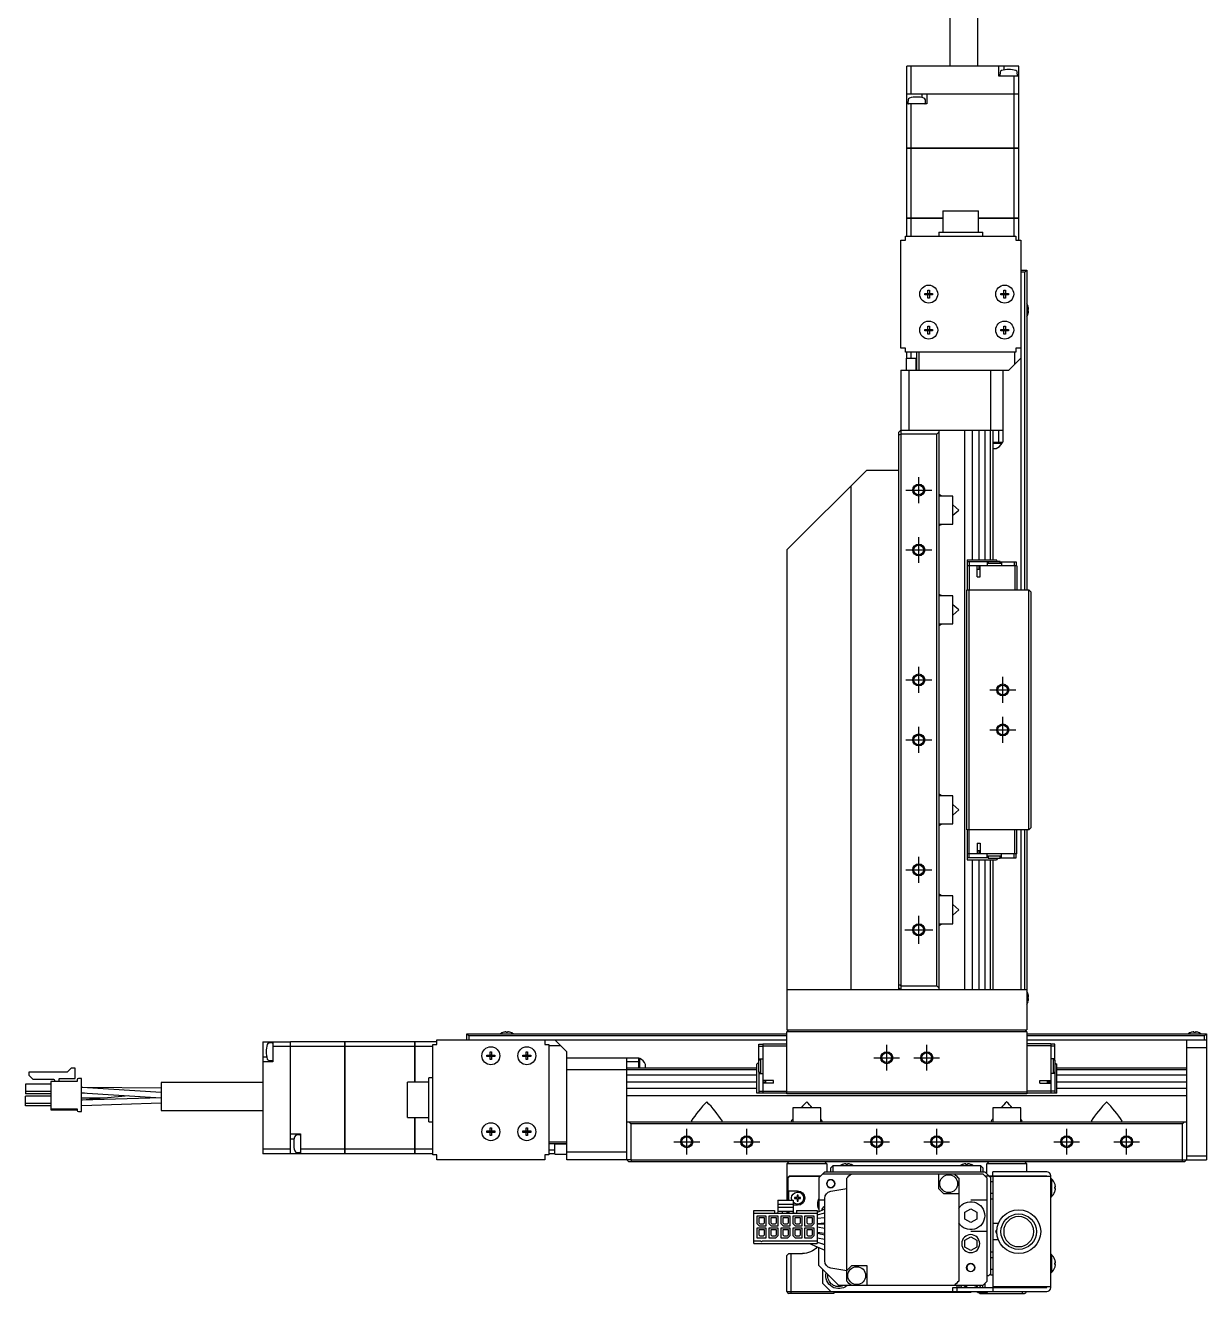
# Model space of a CAD drawing. Extents: x 0 to 1275, y -8 to 1015.
# Drawn here: x 0 to 295.4, y 324.2 to 641.4 of the extents above; entities that cross this region are included whole.
import ezdxf

# ---------------------------------------------------------------- set-up
doc = ezdxf.new("R2010")
doc.units = 0
doc.header["$LTSCALE"] = 0.5
doc.linetypes.add('CENTER', pattern=[50.8, 31.75, -6.35, 6.35, -6.35])
for name, color, linetype in [('MSM_CENTER', 1, 'CENTER'), ('MSM_CONTINUOUS', 7, 'CONTINUOUS'), ('MSM_NARROW', 5, 'CONTINUOUS')]:
    doc.layers.add(name, color=color, linetype=linetype)

msp = doc.modelspace()

# ---------------------------------------------------------------- linework, layer by layer
at = {"layer": 'MSM_CENTER'}
for p, q in [((223.4, 521.96), (223.4, 528.46)), ((220.15, 525.21), (226.65, 525.21)), ((223.4, 506.96), (223.4, 513.46)), ((220.15, 510.21), (226.65, 510.21)), ((223.4, 474.46), (223.4, 480.96)), ((220.15, 477.71), (226.65, 477.71)), ((244.4, 471.96), (244.4, 478.46)), ((241.15, 475.21), (247.65, 475.21)), ((244.4, 461.96), (244.4, 468.46)), ((223.4, 459.46), (223.4, 465.96)), ((241.15, 465.21), (247.65, 465.21)), ((220.15, 462.71), (226.65, 462.71)), ((223.4, 426.96), (223.4, 433.46)), ((220.15, 430.21), (226.65, 430.21)), ((223.4, 411.71), (223.4, 418.71)), ((219.9, 415.21), (226.9, 415.21)), ((215.4, 379.98), (215.4, 386.44)), ((225.4, 379.98), (225.4, 386.44)), ((212.17, 383.21), (218.63, 383.21)), ((222.17, 383.21), (228.63, 383.21)), ((165.4, 358.98), (165.4, 365.44)), ((180.4, 358.98), (180.4, 365.44)), ((212.9, 358.98), (212.9, 365.44)), ((227.9, 358.98), (227.9, 365.44)), ((260.4, 358.98), (260.4, 365.44)), ((275.4, 358.98), (275.4, 365.44)), ((162.17, 362.21), (168.63, 362.21)), ((177.17, 362.21), (183.63, 362.21)), ((209.67, 362.21), (216.13, 362.21)), ((224.67, 362.21), (231.13, 362.21)), ((257.17, 362.21), (263.63, 362.21)), ((272.17, 362.21), (278.63, 362.21))]:
    msp.add_line(p, q, dxfattribs=at)
at = {"layer": 'MSM_CONTINUOUS'}
for p, q in [((231.17, 656.61), (231.17, 631.21)), ((238.17, 631.21), (238.17, 656.61)), ((220.4, 624.32), (220.4, 631.21)), ((248.4, 631.21), (220.4, 631.21)), ((221.55, 624.32), (221.55, 631.21)), ((243.4, 628.71), (243.4, 631.21)), ((248.4, 628.71), (243.4, 628.71)), ((243.74, 629.68), (243.67, 628.92)), ((244.65, 631.21), (244.65, 630.27)), ((247.25, 624.32), (247.25, 628.71)), ((248.13, 628.92), (248.06, 629.68)), ((248.4, 624.32), (248.4, 631.21)), ((220.4, 624.32), (248.4, 624.32)), ((220.4, 610.71), (220.4, 624.31)), ((220.4, 624.31), (248.4, 624.31)), ((225.4, 621.81), (220.4, 621.81)), ((220.41, 624.31), (220.41, 624.32)), ((220.74, 622.79), (220.67, 622.03)), ((221.55, 610.71), (221.55, 621.81)), ((221.56, 624.31), (221.56, 624.32)), ((224.15, 624.31), (224.15, 623.38)), ((225.13, 622.03), (225.06, 622.79)), ((225.4, 624.31), (225.4, 621.81)), ((247.24, 624.31), (247.24, 624.32)), ((247.25, 610.71), (247.25, 624.31)), ((248.39, 624.31), (248.39, 624.32)), ((248.4, 610.71), (248.4, 624.31)), ((220.4, 610.71), (248.4, 610.71)), ((220.4, 593.21), (220.4, 610.7)), ((248.4, 610.7), (220.4, 610.7)), ((220.41, 610.71), (220.41, 610.7)), ((221.55, 593.21), (221.55, 610.7)), ((221.56, 610.71), (221.56, 610.7)), ((247.24, 610.71), (247.24, 610.7)), ((247.25, 593.21), (247.25, 610.7)), ((248.39, 610.71), (248.39, 610.7)), ((248.4, 593.21), (248.4, 610.7)), ((229.47, 595.01), (238.32, 595.01)), ((229.47, 595.01), (229.47, 589.71)), ((238.32, 589.71), (238.32, 595.01)), ((220.4, 593.21), (229.47, 593.21)), ((220.4, 588.71), (220.4, 593.2)), ((229.47, 593.2), (220.4, 593.2)), ((220.41, 593.21), (220.41, 593.2)), ((221.55, 588.71), (221.55, 593.2)), ((221.56, 593.21), (221.56, 593.2)), ((238.32, 593.21), (248.4, 593.21)), ((248.4, 593.2), (238.32, 593.2)), ((247.24, 593.21), (247.24, 593.2)), ((247.25, 588.71), (247.25, 593.2)), ((248.39, 593.21), (248.39, 593.2)), ((248.4, 587.71), (248.4, 593.2)), ((218.9, 560.71), (218.9, 587.71)), ((218.9, 587.71), (220.1, 587.71)), ((220.1, 588.71), (247.7, 588.71)), ((220.1, 587.71), (220.1, 588.71)), ((228.4, 589.71), (239.4, 589.71)), ((228.4, 589.71), (228.4, 588.71)), ((239.4, 588.71), (239.4, 589.71)), ((247.7, 588.71), (247.7, 587.71)), ((247.7, 587.71), (248.9, 587.71)), ((248.9, 587.71), (248.9, 500.21)), ((248.9, 580.21), (250.4, 580.21)), ((249.9, 579.71), (248.9, 579.71)), ((250.4, 580.21), (249.9, 579.71)), ((249.9, 500.21), (249.9, 579.71)), ((250.4, 580.21), (250.4, 500.21)), ((224.93, 574.39), (225.72, 574.39)), ((224.93, 574.03), (224.93, 574.39)), ((225.7, 574.03), (225.7, 574.39)), ((225.72, 575.18), (226.08, 575.18)), ((225.72, 574.39), (225.72, 575.18)), ((225.72, 574.4), (226.08, 574.4)), ((226.08, 575.18), (226.08, 574.39)), ((226.08, 574.39), (226.87, 574.39)), ((226.1, 574.39), (226.1, 574.03)), ((226.87, 574.39), (226.87, 574.03)), ((243.93, 574.39), (244.72, 574.39)), ((243.93, 574.03), (243.93, 574.39)), ((244.7, 574.03), (244.7, 574.39)), ((244.72, 575.18), (245.08, 575.18)), ((244.72, 574.39), (244.72, 575.18)), ((244.72, 574.4), (245.08, 574.4)), ((245.08, 575.18), (245.08, 574.39)), ((245.08, 574.39), (245.87, 574.39)), ((245.1, 574.39), (245.1, 574.03)), ((245.87, 574.39), (245.87, 574.03)), ((225.72, 574.03), (224.93, 574.03)), ((225.72, 573.23), (225.72, 574.03)), ((226.08, 574.01), (225.72, 574.01)), ((226.08, 573.23), (225.72, 573.23)), ((226.08, 574.03), (226.08, 573.23)), ((226.87, 574.03), (226.08, 574.03)), ((244.72, 574.03), (243.93, 574.03)), ((244.72, 573.23), (244.72, 574.03)), ((245.08, 574.01), (244.72, 574.01)), ((245.08, 573.23), (244.72, 573.23)), ((245.08, 574.03), (245.08, 573.23)), ((245.87, 574.03), (245.08, 574.03)), ((250.73, 571.18), (250.74, 571.19)), ((250.73, 570.03), (250.73, 570.39)), ((250.73, 570.39), (250.89, 570.39)), ((250.89, 570.03), (250.73, 570.03)), ((250.74, 569.23), (250.73, 569.23)), ((224.93, 565.39), (225.72, 565.39)), ((224.93, 565.03), (224.93, 565.39)), ((225.72, 565.03), (224.93, 565.03)), ((225.7, 565.03), (225.7, 565.39)), ((225.72, 566.18), (226.08, 566.18)), ((225.72, 565.39), (225.72, 566.18)), ((225.72, 565.4), (226.08, 565.4)), ((225.72, 564.23), (225.72, 565.03)), ((226.08, 565.01), (225.72, 565.01)), ((226.08, 566.18), (226.08, 565.39)), ((226.08, 565.39), (226.87, 565.39)), ((226.08, 565.03), (226.08, 564.23)), ((226.87, 565.03), (226.08, 565.03)), ((226.1, 565.39), (226.1, 565.03)), ((226.87, 565.39), (226.87, 565.03)), ((243.93, 565.39), (244.72, 565.39)), ((243.93, 565.03), (243.93, 565.39)), ((244.72, 565.03), (243.93, 565.03)), ((244.7, 565.03), (244.7, 565.39)), ((244.72, 566.18), (245.08, 566.18)), ((244.72, 565.39), (244.72, 566.18)), ((244.72, 565.4), (245.08, 565.4)), ((244.72, 564.23), (244.72, 565.03)), ((245.08, 565.01), (244.72, 565.01)), ((245.08, 566.18), (245.08, 565.39)), ((245.08, 565.39), (245.87, 565.39)), ((245.08, 565.03), (245.08, 564.23)), ((245.87, 565.03), (245.08, 565.03)), ((245.1, 565.39), (245.1, 565.03)), ((245.87, 565.39), (245.87, 565.03)), ((226.08, 564.23), (225.72, 564.23)), ((245.08, 564.23), (244.72, 564.23)), ((220.1, 560.71), (218.9, 560.71)), ((220.1, 559.71), (220.1, 560.71)), ((247.7, 559.71), (220.1, 559.71)), ((220.4, 558.21), (220.4, 559.71)), ((221.4, 559.71), (221.4, 558.21)), ((222.9, 555.21), (222.9, 559.71)), ((223.4, 559.71), (223.4, 555.21)), ((247.4, 556.71), (247.4, 559.71)), ((248.9, 560.71), (247.7, 560.71)), ((247.7, 560.71), (247.7, 559.71)), ((218.9, 555.21), (245.9, 555.21)), ((218.9, 555.21), (218.9, 539.21)), ((220.3, 558.21), (222.8, 558.21)), ((220.3, 558.21), (220.3, 555.21)), ((220.9, 555.21), (220.9, 540.21)), ((222.8, 555.21), (222.8, 558.21)), ((241.4, 540.21), (241.4, 555.21)), ((244.4, 555.21), (244.4, 537.21)), ((245.9, 555.21), (248.9, 558.21)), ((218.9, 540.21), (218.4, 539.71)), ((218.4, 400.21), (218.4, 539.71)), ((218.9, 540.21), (244.4, 540.21)), ((228.4, 539.71), (227.9, 539.21)), ((228.4, 540.21), (228.4, 400.21)), ((234.9, 400.21), (234.9, 540.21)), ((236.79, 540.21), (236.79, 507.71)), ((238.4, 540.21), (238.4, 507.71)), ((240.01, 507.71), (240.01, 540.21)), ((241.39, 507.71), (241.39, 540.21)), ((241.9, 540.21), (241.9, 507.71)), ((243.4, 537.21), (243.4, 540.21)), ((218.91, 539.21), (218.91, 401.21)), ((227.9, 539.21), (218.91, 539.21)), ((227.9, 401.21), (227.9, 539.21)), ((241.9, 537.21), (244.4, 537.21)), ((241.9, 536.96), (244.25, 536.96)), ((244.25, 536.96), (244.25, 537.21)), ((241.9, 535.56), (242.74, 535.56)), ((210.4, 530.21), (190.4, 510.21)), ((210.4, 530.21), (218.4, 530.21)), ((206.4, 526.21), (206.4, 400.21)), ((228.52, 524.11), (228.4, 523.95)), ((231.9, 523.71), (228.4, 523.71)), ((229.27, 523.71), (228.52, 524.11)), ((231.9, 516.71), (231.9, 523.71)), ((233.4, 520.21), (231.9, 521.53)), ((231.9, 518.89), (233.4, 520.21)), ((228.4, 516.71), (231.9, 516.71)), ((228.4, 516.47), (228.52, 516.31)), ((228.52, 516.31), (229.27, 516.71)), ((190.4, 510.21), (190.4, 390.21)), ((235.5, 507.71), (242.83, 507.71)), ((235.5, 507.71), (235.5, 500.21)), ((243.1, 507.26), (242.83, 507.71)), ((240.8, 507.21), (235.5, 507.21)), ((247.9, 506.21), (235.5, 506.21)), ((236, 507.21), (236, 500.21)), ((238.05, 503.51), (238.05, 506.21)), ((238.05, 505.41), (238.75, 505.41)), ((238.4, 506.21), (238.4, 505.41)), ((238.75, 503.51), (238.75, 506.21)), ((240.5, 507.21), (240.5, 506.21)), ((244.1, 506.81), (240.5, 506.81)), ((243.8, 507.26), (240.8, 507.26)), ((240.8, 507.26), (240.8, 506.81)), ((243.8, 507.31), (243.07, 507.31)), ((243.8, 506.81), (243.8, 507.31)), ((243.8, 507.21), (247.8, 507.21)), ((244.1, 507.21), (244.1, 506.21)), ((247.3, 507.21), (247.3, 506.21)), ((247.4, 506.21), (247.4, 500.21)), ((247.8, 507.21), (247.8, 506.21)), ((247.9, 506.21), (247.9, 500.21)), ((238.05, 503.51), (238.75, 503.51)), ((228.52, 499.11), (228.4, 498.95)), ((231.9, 498.71), (228.4, 498.71)), ((229.27, 498.71), (228.52, 499.11)), ((231.9, 491.71), (231.9, 498.71)), ((235.4, 440.21), (235.4, 500.21)), ((235.4, 500.21), (250.9, 500.21)), ((235.9, 500.21), (235.9, 440.21)), ((250.9, 440.21), (250.9, 500.21)), ((251.4, 499.71), (250.9, 500.21)), ((251.4, 499.71), (251.4, 440.71)), ((233.4, 495.21), (231.9, 496.53)), ((231.9, 493.89), (233.4, 495.21)), ((228.4, 491.71), (231.9, 491.71)), ((228.52, 491.31), (229.27, 491.71)), ((228.4, 491.47), (228.52, 491.31)), ((228.52, 449.11), (228.4, 448.95)), ((231.9, 448.71), (228.4, 448.71)), ((229.27, 448.71), (228.52, 449.11)), ((231.9, 441.71), (231.9, 448.71)), ((233.4, 445.21), (231.9, 446.53)), ((231.9, 443.89), (233.4, 445.21)), ((228.4, 441.71), (231.9, 441.71)), ((228.4, 441.47), (228.52, 441.31)), ((228.52, 441.31), (229.27, 441.71)), ((250.9, 440.21), (235.4, 440.21)), ((235.5, 440.21), (235.5, 432.71)), ((236, 433.21), (236, 440.21)), ((247.4, 434.21), (247.4, 440.21)), ((247.9, 434.21), (247.9, 440.21)), ((248.9, 440.21), (248.9, 400.21)), ((249.9, 400.21), (249.9, 440.21)), ((250.4, 440.21), (250.4, 390.21)), ((250.9, 440.21), (251.4, 440.71)), ((238.05, 436.91), (238.05, 434.21)), ((238.05, 436.91), (238.75, 436.91)), ((238.05, 435.01), (238.75, 435.01)), ((238.4, 435.01), (238.4, 434.21)), ((238.75, 436.91), (238.75, 434.21)), ((247.9, 434.21), (235.5, 434.21)), ((240.8, 433.21), (235.5, 433.21)), ((235.5, 432.71), (242.83, 432.71)), ((236.79, 432.71), (236.79, 400.21)), ((238.4, 432.71), (238.4, 400.21)), ((240.01, 400.21), (240.01, 432.71)), ((240.5, 433.21), (240.5, 434.21)), ((244.1, 433.61), (240.5, 433.61)), ((240.8, 433.61), (240.8, 433.11)), ((240.8, 433.11), (243.8, 433.11)), ((241.39, 400.21), (241.39, 432.71)), ((241.9, 432.71), (241.9, 400.21)), ((243.07, 433.11), (242.83, 432.71)), ((243.8, 433.11), (243.8, 433.61)), ((243.8, 433.21), (247.8, 433.21)), ((244.1, 433.21), (244.1, 434.21)), ((247.3, 433.21), (247.3, 434.21)), ((247.8, 433.21), (247.8, 434.21)), ((228.52, 424.11), (228.4, 423.95)), ((231.9, 423.71), (228.4, 423.71)), ((229.27, 423.71), (228.52, 424.11)), ((231.9, 416.71), (231.9, 423.71)), ((233.4, 420.21), (231.9, 421.53)), ((231.9, 418.89), (233.4, 420.21)), ((228.4, 416.71), (231.9, 416.71)), ((228.4, 416.47), (228.52, 416.31)), ((228.52, 416.31), (229.27, 416.71)), ((250.4, 400.21), (190.4, 400.21)), ((218.4, 400.71), (218.9, 400.21)), ((218.9, 401.21), (218.9, 400.21)), ((218.91, 401.21), (227.9, 401.21)), ((227.9, 401.21), (228.4, 400.71)), ((250.73, 399.18), (250.74, 399.19)), ((250.73, 398.03), (250.73, 398.39)), ((250.73, 398.39), (250.89, 398.39)), ((250.89, 398.03), (250.73, 398.03)), ((250.74, 397.23), (250.73, 397.23)), ((190.4, 390.21), (250.4, 390.21)), ((190.9, 390.21), (190.4, 389.71)), ((250.4, 389.71), (249.9, 390.21)), ((59.4, 387.21), (59.4, 359.21)), ((59.4, 387.21), (66.29, 387.21)), ((61.9, 387.21), (61.9, 382.21)), ((66.29, 359.21), (66.29, 387.21)), ((66.3, 387.2), (66.29, 387.2)), ((79.9, 387.21), (66.3, 387.21)), ((66.3, 359.21), (66.3, 387.21)), ((79.9, 359.21), (79.9, 387.21)), ((79.9, 387.2), (79.91, 387.2)), ((79.91, 387.21), (79.91, 359.21)), ((97.4, 387.21), (79.91, 387.21)), ((97.4, 377.13), (97.4, 387.21)), ((97.4, 387.2), (97.41, 387.2)), ((97.41, 387.21), (97.41, 377.13)), ((102.9, 387.21), (97.41, 387.21)), ((102.9, 386.51), (102.9, 387.71)), ((102.9, 387.71), (190.4, 387.71)), ((110.4, 387.71), (110.4, 389.21)), ((110.4, 389.21), (110.9, 388.71)), ((110.4, 389.21), (190.4, 389.21)), ((110.9, 388.71), (110.9, 387.71)), ((190.4, 388.71), (110.9, 388.71)), ((119.43, 389.54), (119.42, 389.54)), ((120.22, 389.54), (120.22, 389.7)), ((120.58, 389.54), (120.22, 389.54)), ((120.58, 389.7), (120.58, 389.54)), ((121.38, 389.54), (121.37, 389.54)), ((129.9, 387.71), (129.9, 386.51)), ((135.4, 384.71), (132.4, 387.71)), ((250.4, 389.71), (190.4, 389.71)), ((190.4, 374.21), (190.4, 389.71)), ((250.4, 389.71), (250.4, 374.21)), ((250.4, 389.21), (295.4, 389.21)), ((294.9, 388.71), (250.4, 388.71)), ((250.4, 387.71), (295.4, 387.71)), ((290.4, 387.71), (290.4, 357.71)), ((291.43, 389.54), (291.42, 389.54)), ((292.22, 389.54), (292.22, 389.7)), ((292.58, 389.54), (292.22, 389.54)), ((292.58, 389.7), (292.58, 389.54)), ((293.38, 389.54), (293.37, 389.54)), ((294.9, 388.71), (295.4, 389.21)), ((294.9, 387.71), (294.9, 388.71)), ((295.4, 389.21), (295.4, 357.71)), ((61.69, 386.94), (60.92, 386.87)), ((66.29, 386.05), (61.9, 386.05)), ((66.3, 386.05), (66.29, 386.05)), ((79.9, 386.05), (66.3, 386.05)), ((79.9, 386.05), (79.91, 386.05)), ((97.4, 386.05), (79.91, 386.05)), ((97.4, 386.05), (97.41, 386.05)), ((101.9, 386.05), (97.41, 386.05)), ((101.9, 358.91), (101.9, 386.51)), ((101.9, 386.51), (102.9, 386.51)), ((115.43, 383.53), (115.43, 383.89)), ((115.43, 383.89), (116.22, 383.89)), ((116.2, 383.53), (116.2, 383.89)), ((116.22, 384.68), (116.58, 384.68)), ((116.22, 383.89), (116.22, 384.68)), ((116.22, 383.9), (116.58, 383.9)), ((116.58, 384.68), (116.58, 383.89)), ((116.58, 383.89), (117.37, 383.89)), ((116.6, 383.89), (116.6, 383.53)), ((117.37, 383.89), (117.37, 383.53)), ((124.43, 383.53), (124.43, 383.89)), ((124.43, 383.89), (125.22, 383.89)), ((125.2, 383.53), (125.2, 383.89)), ((125.22, 384.68), (125.58, 384.68)), ((125.22, 383.89), (125.22, 384.68)), ((125.22, 383.9), (125.58, 383.9)), ((125.58, 384.68), (125.58, 383.89)), ((125.58, 383.89), (126.37, 383.89)), ((125.6, 383.89), (125.6, 383.53)), ((126.37, 383.89), (126.37, 383.53)), ((129.9, 386.51), (130.9, 386.51)), ((130.9, 386.51), (130.9, 358.91)), ((133.9, 386.21), (130.9, 386.21)), ((135.4, 357.71), (135.4, 384.71)), ((183.4, 386.61), (184.4, 386.61)), ((183.4, 382.61), (183.4, 386.61)), ((183.4, 386.11), (184.4, 386.11)), ((184.4, 386.71), (190.4, 386.71)), ((184.4, 386.71), (184.4, 374.31)), ((184.4, 386.21), (190.4, 386.21)), ((256.4, 386.71), (250.4, 386.71)), ((256.4, 386.21), (250.4, 386.21)), ((256.4, 386.71), (256.4, 374.31)), ((257.4, 386.61), (256.4, 386.61)), ((257.4, 386.11), (256.4, 386.11)), ((257.4, 382.61), (257.4, 386.61)), ((295.4, 385.71), (290.4, 385.71)), ((59.4, 383.46), (60.34, 383.46)), ((61.9, 382.21), (59.4, 382.21)), ((60.92, 382.54), (61.69, 382.48)), ((116.22, 383.53), (115.43, 383.53)), ((116.22, 382.73), (116.22, 383.53)), ((116.58, 383.51), (116.22, 383.51)), ((116.58, 382.73), (116.22, 382.73)), ((116.58, 383.53), (116.58, 382.73)), ((117.37, 383.53), (116.58, 383.53)), ((125.22, 383.53), (124.43, 383.53)), ((125.22, 382.73), (125.22, 383.53)), ((125.58, 383.51), (125.22, 383.51)), ((125.58, 382.73), (125.22, 382.73)), ((125.58, 383.53), (125.58, 382.73)), ((126.37, 383.53), (125.58, 383.53)), ((135.4, 383.21), (153.4, 383.21)), ((150.4, 357.71), (150.4, 383.21)), ((153.4, 382.21), (150.4, 382.21)), ((150.4, 380.71), (182.9, 380.71)), ((153.4, 380.71), (153.4, 383.21)), ((153.65, 383.06), (153.4, 383.06)), ((153.65, 380.71), (153.65, 383.06)), ((155.05, 380.71), (155.05, 381.55)), ((183.35, 381.91), (182.9, 381.64)), ((182.9, 374.31), (182.9, 381.64)), ((183.3, 382.61), (183.3, 381.88)), ((183.8, 382.61), (183.3, 382.61)), ((183.35, 382.61), (183.35, 379.61)), ((183.4, 382.91), (184.4, 382.91)), ((183.8, 382.91), (183.8, 379.31)), ((257.4, 382.91), (256.4, 382.91)), ((257, 382.91), (257, 379.31)), ((257.5, 382.61), (257, 382.61)), ((257.5, 379.61), (257.5, 382.61)), ((257.5, 381.88), (257.9, 381.64)), ((257.9, 374.31), (257.9, 381.64)), ((257.9, 380.71), (290.4, 380.71)), ((0.89, 379.57), (0.89, 378.87)), ((10.43, 379.57), (0.89, 379.57)), ((0.89, 378.87), (1.89, 377.87)), ((1.89, 377.87), (7.02, 377.87)), ((7.3, 377.59), (7.3, 377.31)), ((8.45, 377.31), (8.45, 377.91)), ((8.6, 378.06), (12.45, 378.06)), ((11.45, 380.59), (10.43, 379.57)), ((12.45, 380.59), (11.45, 380.59)), ((12.45, 378.06), (12.45, 380.59)), ((12.98, 377.72), (12.98, 377.31)), ((14, 378.02), (13.28, 378.02)), ((14, 369.74), (14, 378.02)), ((100.9, 367.21), (100.9, 378.21)), ((101.9, 378.21), (100.9, 378.21)), ((150.4, 380.21), (135.4, 380.21)), ((182.9, 380.2), (150.4, 380.2)), ((182.9, 378.82), (150.4, 378.82)), ((183.35, 379.61), (183.8, 379.61)), ((183.4, 379.61), (183.4, 374.31)), ((183.4, 379.31), (184.4, 379.31)), ((187.1, 377.56), (184.4, 377.56)), ((185.2, 376.86), (185.2, 377.56)), ((187.1, 376.86), (187.1, 377.56)), ((253.7, 377.56), (256.4, 377.56)), ((253.7, 376.86), (253.7, 377.56)), ((255.6, 376.86), (255.6, 377.56)), ((257.4, 379.31), (256.4, 379.31)), ((257, 379.61), (257.5, 379.61)), ((257.4, 379.61), (257.4, 374.31)), ((290.4, 380.2), (257.9, 380.2)), ((290.4, 378.82), (257.9, 378.82)), ((0, 376.58), (0, 374.18)), ((6.35, 376.58), (0, 376.58)), ((6.35, 374.78), (0, 374.78)), ((12.98, 377.31), (6.35, 377.31)), ((6.35, 377.31), (6.35, 370.2)), ((14.33, 375.76), (14, 375.76)), ((14.2, 375.75), (14, 375.76)), ((14, 374.46), (14.12, 374.45)), ((14, 374.45), (14.78, 374.41)), ((14.12, 374.45), (33.98, 373.21)), ((34, 374.51), (14.2, 375.75)), ((34, 375.61), (14.33, 375.76)), ((34, 376.98), (34, 369.98)), ((59.4, 376.98), (34, 376.98)), ((95.6, 368.28), (95.6, 377.13)), ((100.9, 377.13), (95.6, 377.13)), ((150.4, 377.21), (182.9, 377.21)), ((150.4, 375.6), (182.9, 375.6)), ((183.4, 374.81), (190.4, 374.81)), ((184.4, 377.21), (185.2, 377.21)), ((187.1, 376.86), (184.4, 376.86)), ((190.4, 374.71), (250.4, 374.71)), ((257.4, 374.81), (250.4, 374.81)), ((253.7, 376.86), (256.4, 376.86)), ((255.6, 377.21), (256.4, 377.21)), ((257.9, 377.21), (290.4, 377.21)), ((257.9, 375.6), (290.4, 375.6)), ((6.35, 374.18), (0, 374.18)), ((0, 371.18), (0, 373.58)), ((6.35, 373.58), (0, 373.58)), ((6.35, 371.78), (0, 371.78)), ((6.35, 371.18), (0, 371.18)), ((14.67, 373.06), (14, 373.06)), ((14.28, 372.59), (14, 372.57)), ((14.07, 372.56), (14, 372.56)), ((14, 371.26), (14.12, 371.26)), ((34, 373.21), (14.07, 372.56)), ((14.12, 371.26), (34, 371.91)), ((25.85, 373.72), (14.28, 372.59)), ((19.52, 373.1), (14.67, 373.06)), ((290.4, 373.71), (150.4, 373.71)), ((190.4, 374.31), (182.9, 374.31)), ((250.4, 374.21), (190.4, 374.21)), ((257.9, 374.31), (250.4, 374.31)), ((6.35, 370.45), (12.98, 370.45)), ((6.35, 370.2), (12.98, 370.2)), ((12.98, 370.45), (12.98, 370.04)), ((13.28, 369.74), (14, 369.74)), ((34, 369.98), (59.4, 369.98)), ((95.6, 368.28), (100.9, 368.28)), ((97.4, 359.21), (97.4, 368.28)), ((97.41, 368.28), (97.41, 359.21)), ((191.9, 370.71), (191.9, 367.21)), ((198.9, 370.71), (191.9, 370.71)), ((198.9, 367.21), (198.9, 370.71)), ((248.9, 370.71), (241.9, 370.71)), ((241.9, 370.71), (241.9, 367.21)), ((248.9, 367.21), (248.9, 370.71)), ((100.9, 367.21), (101.9, 367.21)), ((115.43, 364.53), (115.43, 364.89)), ((115.43, 364.89), (116.22, 364.89)), ((116.2, 364.53), (116.2, 364.89)), ((116.22, 365.68), (116.58, 365.68)), ((116.22, 364.89), (116.22, 365.68)), ((116.22, 364.9), (116.58, 364.9)), ((116.58, 365.68), (116.58, 364.89)), ((116.58, 364.89), (117.37, 364.89)), ((116.6, 364.89), (116.6, 364.53)), ((117.37, 364.89), (117.37, 364.53)), ((124.43, 364.53), (124.43, 364.89)), ((124.43, 364.89), (125.22, 364.89)), ((125.2, 364.53), (125.2, 364.89)), ((125.22, 365.68), (125.58, 365.68)), ((125.22, 364.89), (125.22, 365.68)), ((125.22, 364.9), (125.58, 364.9)), ((125.58, 365.68), (125.58, 364.89)), ((125.58, 364.89), (126.37, 364.89)), ((125.6, 364.89), (125.6, 364.53)), ((126.37, 364.89), (126.37, 364.53)), ((150.4, 367.21), (290.4, 367.21)), ((150.9, 367.21), (151.4, 366.71)), ((289.4, 366.71), (151.4, 366.71)), ((151.4, 366.71), (151.4, 357.71)), ((166.66, 367.21), (166.5, 367.34)), ((174.14, 367.21), (174.3, 367.34)), ((191.66, 367.21), (191.5, 367.34)), ((199.14, 367.21), (199.3, 367.34)), ((241.66, 367.21), (241.5, 367.34)), ((249.14, 367.21), (249.3, 367.34)), ((266.66, 367.21), (266.5, 367.34)), ((274.14, 367.21), (274.3, 367.34)), ((289.4, 366.71), (289.9, 367.21)), ((289.4, 357.71), (289.4, 366.71)), ((66.3, 364.21), (68.8, 364.21)), ((66.3, 362.96), (67.23, 362.96)), ((68.58, 363.94), (67.81, 363.87)), ((68.8, 364.21), (68.8, 359.21)), ((116.22, 364.53), (115.43, 364.53)), ((116.22, 363.73), (116.22, 364.53)), ((116.58, 364.51), (116.22, 364.51)), ((116.58, 363.73), (116.22, 363.73)), ((116.58, 364.53), (116.58, 363.73)), ((117.37, 364.53), (116.58, 364.53)), ((125.22, 364.53), (124.43, 364.53)), ((125.22, 363.73), (125.22, 364.53)), ((125.58, 364.51), (125.22, 364.51)), ((125.58, 363.73), (125.22, 363.73)), ((125.58, 364.53), (125.58, 363.73)), ((126.37, 364.53), (125.58, 364.53)), ((130.9, 362.21), (135.4, 362.21)), ((135.4, 361.71), (130.9, 361.71)), ((66.29, 360.36), (59.4, 360.36)), ((66.29, 359.21), (59.4, 359.21)), ((66.3, 360.37), (66.29, 360.37)), ((66.3, 359.22), (66.29, 359.22)), ((79.9, 359.21), (66.3, 359.21)), ((67.81, 359.54), (68.58, 359.48)), ((79.9, 360.36), (68.8, 360.36)), ((79.9, 360.37), (79.91, 360.37)), ((79.9, 359.22), (79.91, 359.22)), ((97.4, 360.36), (79.91, 360.36)), ((97.4, 359.21), (79.91, 359.21)), ((97.4, 360.37), (97.41, 360.37)), ((97.4, 359.22), (97.41, 359.22)), ((101.9, 360.36), (97.41, 360.36)), ((101.9, 359.21), (97.41, 359.21)), ((102.9, 358.91), (101.9, 358.91)), ((102.9, 357.71), (102.9, 358.91)), ((129.9, 358.91), (129.9, 357.71)), ((130.9, 358.91), (129.9, 358.91)), ((130.9, 360.21), (132.4, 360.21)), ((132.4, 359.21), (130.9, 359.21)), ((132.4, 359.11), (132.4, 361.61)), ((135.4, 361.61), (132.4, 361.61)), ((132.4, 359.11), (135.4, 359.11)), ((135.4, 359.71), (150.4, 359.71)), ((290.4, 358.71), (295.4, 358.71)), ((129.9, 357.71), (102.9, 357.71)), ((151.4, 357.71), (135.4, 357.71)), ((150.4, 357.71), (150.9, 357.21)), ((289.9, 357.21), (150.9, 357.21)), ((151.4, 357.71), (289.4, 357.71)), ((190.4, 356.71), (190.9, 357.21)), ((200.4, 356.71), (190.4, 356.71)), ((190.4, 356.71), (190.4, 347.59)), ((200.4, 356.71), (199.9, 357.21)), ((200.4, 356.71), (200.4, 354.71)), ((201.4, 355.71), (201.9, 356.21)), ((201.4, 354.71), (201.4, 355.71)), ((201.9, 356.21), (201.9, 354.71)), ((238.9, 356.21), (201.9, 356.21)), ((204.43, 356.54), (204.42, 356.54)), ((205.22, 356.54), (205.22, 356.7)), ((205.58, 356.54), (205.22, 356.54)), ((205.58, 356.7), (205.58, 356.54)), ((206.38, 356.54), (206.37, 356.54)), ((234.43, 356.54), (234.42, 356.54)), ((235.22, 356.54), (235.22, 356.7)), ((235.58, 356.54), (235.22, 356.54)), ((235.58, 356.7), (235.58, 356.54)), ((236.38, 356.54), (236.37, 356.54)), ((238.9, 354.71), (238.9, 356.21)), ((238.9, 356.21), (239.4, 355.71)), ((239.4, 355.71), (239.4, 354.71)), ((240.9, 357.21), (240.4, 356.71)), ((240.4, 354.21), (240.4, 356.71)), ((250.4, 356.71), (240.4, 356.71)), ((249.9, 357.21), (250.4, 356.71)), ((250.4, 354.71), (250.4, 356.71)), ((289.4, 357.71), (295.4, 357.71)), ((289.9, 357.21), (290.4, 357.71)), ((191.1, 353.71), (190.6, 353.21)), ((190.6, 353.21), (190.6, 347.59)), ((191.15, 353.61), (190.65, 353.11)), ((190.65, 353.11), (190.65, 349.91)), ((191.1, 353.71), (198.9, 353.71)), ((191.15, 353.61), (198.8, 353.61)), ((199.9, 354.71), (198.4, 353.21)), ((198.4, 353.21), (198.4, 344.68)), ((199.4, 354.21), (239.4, 354.21)), ((199.9, 354.71), (239.9, 354.71)), ((205.4, 327.36), (205.4, 353.05)), ((228.4, 350.46), (228.4, 354.21)), ((233.4, 353.05), (233.4, 327.36)), ((240.4, 353.21), (239.4, 354.21)), ((240.9, 353.71), (239.9, 354.71)), ((239.9, 353.71), (255.4, 353.71)), ((240.4, 353.21), (240.4, 327.21)), ((241.4, 353.21), (240.9, 353.71)), ((241, 353.61), (249.65, 353.61)), ((255.4, 353.6), (241.4, 353.6)), ((241.4, 328.82), (241.4, 353.6)), ((241.9, 352.15), (241.4, 352.15)), ((255.4, 354.71), (241.9, 354.71)), ((241.9, 353.71), (241.9, 354.71)), ((241.9, 353.51), (241.9, 325.91)), ((256.4, 353.51), (241.9, 353.51)), ((249.65, 353.61), (249.66, 353.6)), ((249.7, 353.71), (249.81, 353.6)), ((250.4, 353.6), (250.4, 353.71)), ((255.4, 353.51), (255.4, 353.71)), ((256.4, 325.71), (256.4, 353.71)), ((256.58, 352.96), (256.4, 352.96)), ((256.58, 352.96), (256.58, 348.46)), ((190.65, 349.91), (193.1, 349.91)), ((190.85, 349.91), (190.85, 347.59)), ((201.39, 349.8), (205.4, 350.51)), ((233.4, 349.21), (229.65, 349.21)), ((241.9, 349.26), (241.4, 349.26)), ((257.43, 351.68), (257.44, 351.69)), ((257.43, 350.53), (257.43, 350.89)), ((257.43, 350.89), (257.59, 350.89)), ((257.59, 350.53), (257.43, 350.53)), ((257.44, 349.73), (257.43, 349.73)), ((188.15, 347.59), (188.15, 344.56)), ((188.15, 347.59), (192.01, 347.59)), ((188.15, 346.57), (192.01, 346.57)), ((188.15, 345.87), (192.01, 345.87)), ((192.01, 347.59), (192.01, 344.56)), ((193.1, 346.31), (192.01, 346.31)), ((192.97, 348.23), (192.35, 348.23)), ((192.35, 348.23), (192.35, 347.98)), ((192.35, 347.98), (192.97, 347.98)), ((193.22, 348.86), (192.97, 348.86)), ((192.97, 348.86), (192.97, 348.23)), ((192.97, 347.98), (192.97, 347.36)), ((192.97, 347.36), (193.22, 347.36)), ((193.22, 348.23), (193.22, 348.86)), ((193.85, 348.23), (193.22, 348.23)), ((193.22, 347.36), (193.22, 347.98)), ((193.22, 347.98), (193.85, 347.98)), ((193.85, 347.98), (193.85, 348.23)), ((198.17, 345.97), (198.17, 347.14)), ((198.4, 347.71), (199.9, 347.71)), ((199.9, 332.39), (199.9, 348.03)), ((236.4, 347.71), (240.4, 347.71)), ((241.9, 347.82), (241.4, 347.82)), ((256.4, 348.46), (256.58, 348.46)), ((182.15, 336.74), (182.15, 345.02)), ((182.15, 345.02), (187.35, 345.02)), ((182.15, 344.31), (198, 344.31)), ((182.88, 343.58), (182.88, 341.78)), ((185.28, 343.58), (182.88, 343.58)), ((183.39, 343.13), (183.39, 341.88)), ((184.86, 343.13), (183.39, 343.13)), ((184.86, 341.88), (184.86, 343.13)), ((185.28, 341.18), (185.28, 343.58)), ((185.88, 343.58), (185.88, 341.78)), ((188.28, 343.58), (185.88, 343.58)), ((186.39, 343.13), (186.39, 341.88)), ((187.86, 343.13), (186.39, 343.13)), ((187.35, 345.02), (187.35, 344.31)), ((187.86, 341.88), (187.86, 343.13)), ((188.15, 344.87), (192.01, 344.87)), ((188.28, 341.18), (188.28, 343.58)), ((188.88, 343.58), (188.88, 341.78)), ((191.28, 343.58), (188.88, 343.58)), ((189.25, 344.87), (189.25, 344.31)), ((189.39, 343.13), (189.39, 341.88)), ((190.86, 343.13), (189.39, 343.13)), ((190.4, 344.87), (190.4, 344.31)), ((190.6, 344.31), (190.6, 344.87)), ((190.6, 344.56), (190.65, 344.56)), ((190.65, 344.87), (190.65, 344.31)), ((190.86, 341.88), (190.86, 343.13)), ((190.9, 344.87), (190.9, 344.31)), ((191.28, 341.18), (191.28, 343.58)), ((191.88, 343.58), (191.88, 341.78)), ((194.28, 343.58), (191.88, 343.58)), ((192.39, 343.13), (192.39, 341.88)), ((193.86, 343.13), (192.39, 343.13)), ((192.81, 345.02), (192.81, 344.31)), ((192.81, 345.02), (198, 345.02)), ((193.86, 341.88), (193.86, 343.13)), ((194.28, 341.18), (194.28, 343.58)), ((194.88, 343.58), (194.88, 341.18)), ((197.28, 343.58), (194.88, 343.58)), ((195.39, 343.13), (195.39, 341.88)), ((196.86, 343.13), (195.39, 343.13)), ((196.86, 341.88), (196.86, 343.13)), ((197.28, 341.78), (197.28, 343.58)), ((199.9, 345.31), (198, 344.51)), ((198, 345.02), (198, 336.74)), ((198, 343.96), (199.9, 344.38)), ((199.9, 343.15), (198, 342.99)), ((234.9, 344.57), (236.4, 345.44)), ((234.9, 342.84), (234.9, 344.57)), ((236.4, 341.98), (234.9, 342.84)), ((236.4, 345.44), (237.9, 344.57)), ((237.9, 342.84), (236.4, 341.98)), ((237.9, 344.57), (237.9, 342.84)), ((182.88, 341.78), (183.48, 341.18)), ((185.28, 340.58), (182.88, 340.58)), ((182.88, 340.58), (182.88, 338.18)), ((183.39, 341.88), (183.64, 341.63)), ((183.39, 340.13), (183.39, 338.88)), ((184.86, 340.13), (183.39, 340.13)), ((183.48, 341.18), (185.28, 341.18)), ((183.64, 341.63), (184.61, 341.63)), ((184.61, 341.63), (184.86, 341.88)), ((184.86, 338.88), (184.86, 340.13)), ((185.28, 338.18), (185.28, 340.58)), ((185.88, 341.78), (186.48, 341.18)), ((185.88, 340.58), (185.88, 338.18)), ((188.28, 340.58), (185.88, 340.58)), ((186.39, 341.88), (186.64, 341.63)), ((186.39, 340.13), (186.39, 338.88)), ((187.86, 340.13), (186.39, 340.13)), ((186.48, 341.18), (188.28, 341.18)), ((186.64, 341.63), (187.61, 341.63)), ((187.61, 341.63), (187.86, 341.88)), ((187.86, 338.88), (187.86, 340.13)), ((188.28, 338.78), (188.28, 340.58)), ((188.88, 341.78), (189.48, 341.18)), ((191.28, 340.58), (188.88, 340.58)), ((188.88, 340.58), (188.88, 338.18)), ((189.39, 341.88), (189.64, 341.63)), ((189.39, 340.13), (189.39, 338.88)), ((190.86, 340.13), (189.39, 340.13)), ((189.48, 341.18), (191.28, 341.18)), ((189.64, 341.63), (190.61, 341.63)), ((190.61, 341.63), (190.86, 341.88)), ((190.86, 338.88), (190.86, 340.13)), ((191.28, 338.78), (191.28, 340.58)), ((191.88, 341.78), (192.48, 341.18)), ((191.88, 340.58), (191.88, 338.78)), ((194.28, 340.58), (191.88, 340.58)), ((192.39, 341.88), (192.64, 341.63)), ((192.39, 340.13), (192.39, 338.88)), ((193.86, 340.13), (192.39, 340.13)), ((192.48, 341.18), (194.28, 341.18)), ((192.64, 341.63), (193.61, 341.63)), ((193.61, 341.63), (193.86, 341.88)), ((193.86, 338.88), (193.86, 340.13)), ((194.28, 338.18), (194.28, 340.58)), ((194.88, 341.18), (196.68, 341.18)), ((197.28, 340.58), (194.88, 340.58)), ((194.88, 340.58), (194.88, 338.18)), ((195.39, 341.88), (195.64, 341.63)), ((195.39, 340.13), (195.39, 338.88)), ((196.86, 340.13), (195.39, 340.13)), ((195.64, 341.63), (196.61, 341.63)), ((196.61, 341.63), (196.86, 341.88)), ((197.28, 341.78), (196.68, 341.18)), ((196.86, 338.88), (196.86, 340.13)), ((197.28, 338.78), (197.28, 340.58)), ((198, 341.78), (199.9, 341.94)), ((199.9, 341.62), (198, 341.58)), ((199.9, 340.54), (198, 340.82)), ((198, 339.61), (199.9, 339.33)), ((198.17, 341.58), (198.17, 341.8)), ((198.4, 341.81), (198.4, 341.59)), ((198.4, 339.24), (198.4, 339.55)), ((240.4, 339.71), (236.4, 339.71)), ((243.28, 341.71), (241.9, 341.71)), ((242.92, 340.22), (242.63, 339.71)), ((242.63, 339.71), (242.92, 339.19)), ((182.15, 337.45), (183.93, 337.45)), ((182.15, 336.74), (198, 336.74)), ((182.88, 338.18), (185.28, 338.18)), ((183.39, 338.88), (183.64, 338.63)), ((183.64, 338.63), (184.61, 338.63)), ((183.93, 337.35), (183.93, 337.45)), ((184.23, 337.45), (198, 337.45)), ((184.23, 337.45), (184.23, 337.35)), ((184.61, 338.63), (184.86, 338.88)), ((185.88, 338.18), (187.68, 338.18)), ((186.39, 338.88), (186.64, 338.63)), ((186.64, 338.63), (187.61, 338.63)), ((187.61, 338.63), (187.86, 338.88)), ((187.68, 338.18), (188.28, 338.78)), ((188.88, 338.18), (190.68, 338.18)), ((189.39, 338.88), (189.64, 338.63)), ((189.64, 338.63), (190.61, 338.63)), ((190.61, 338.63), (190.86, 338.88)), ((190.68, 338.18), (191.28, 338.78)), ((192.48, 338.18), (191.88, 338.78)), ((192.39, 338.88), (192.64, 338.63)), ((192.48, 338.18), (194.28, 338.18)), ((192.64, 338.63), (193.61, 338.63)), ((193.61, 338.63), (193.86, 338.88)), ((194.88, 338.18), (196.68, 338.18)), ((195.39, 338.88), (195.64, 338.63)), ((195.64, 338.63), (196.61, 338.63)), ((196.05, 336.74), (199.9, 335.1)), ((196.61, 338.63), (196.86, 338.88)), ((196.68, 338.18), (197.28, 338.78)), ((198, 339.32), (199.9, 338.95)), ((199.9, 337.73), (198, 338.09)), ((198, 337.08), (199.9, 336.47)), ((199.88, 336.42), (199.27, 336.68)), ((234.9, 337.57), (236.4, 338.44)), ((234.9, 335.84), (234.9, 337.57)), ((236.4, 338.44), (237.9, 337.57)), ((237.9, 337.57), (237.9, 335.84)), ((241.9, 337.71), (243.28, 337.71)), ((190.4, 333.71), (190.9, 334.21)), ((190.4, 324.71), (190.4, 333.71)), ((190.9, 334.21), (194.3, 334.21)), ((191.4, 334.21), (191.4, 324.71)), ((198.4, 331.21), (198.4, 335.74)), ((236.4, 334.98), (234.9, 335.84)), ((237.9, 335.84), (236.4, 334.98)), ((241.9, 334.6), (241.4, 334.6)), ((241.9, 333.15), (241.4, 333.15)), ((256.58, 333.96), (256.4, 333.96)), ((256.58, 333.96), (256.58, 329.46)), ((198.4, 331.21), (203.4, 326.21)), ((199.4, 326.71), (199.4, 330.21)), ((205.4, 329.91), (201.39, 330.62)), ((206.65, 331.21), (210.4, 331.21)), ((210.4, 331.21), (210.4, 326.21)), ((241.9, 330.26), (241.4, 330.26)), ((257.43, 332.68), (257.44, 332.69)), ((257.43, 331.53), (257.43, 331.89)), ((257.43, 331.89), (257.59, 331.89)), ((257.59, 331.53), (257.43, 331.53)), ((257.44, 330.73), (257.43, 330.73)), ((239.4, 326.21), (240.4, 327.21)), ((240.4, 328.71), (240.9, 328.71)), ((240.9, 328.71), (241.4, 329.21)), ((241.9, 328.82), (241.4, 328.82)), ((256.4, 329.46), (256.58, 329.46)), ((190.4, 324.71), (255.4, 324.71)), ((202.1, 324.21), (190.9, 324.21)), ((191.61, 324.21), (191.4, 324.71)), ((199.4, 326.71), (201.4, 324.71)), ((202.4, 324.51), (202.1, 324.21)), ((234.6, 324.51), (202.4, 324.51)), ((239.4, 326.21), (203.4, 326.21)), ((231.9, 324.71), (231.9, 325.71)), ((231.9, 325.71), (255.4, 325.71)), ((232.9, 326.21), (232.9, 324.71)), ((233.1, 324.51), (233.3, 324.71)), ((233.1, 324.51), (233.3, 324.71)), ((233.4, 326.21), (233.4, 325.71)), ((234.3, 325.71), (233.8, 326.21)), ((234.6, 324.51), (234.8, 324.71)), ((234.7, 324.61), (236.5, 324.61)), ((234.9, 326.12), (234.9, 325.71)), ((234.9, 326.11), (235.2, 326.11)), ((235.2, 326.11), (235.2, 326.12)), ((235.31, 326), (235.2, 326.11)), ((236.5, 324.61), (236.5, 324.71)), ((237.84, 325.71), (238.3, 326.21)), ((237.9, 325.71), (237.9, 325.78)), ((238.2, 324.51), (238, 324.71)), ((238.2, 324.51), (240.4, 324.51)), ((238.7, 324.21), (238.4, 324.51)), ((239, 326.21), (238.5, 325.71)), ((238.7, 324.21), (249.89, 324.21)), ((239.4, 325.71), (239.4, 326.21)), ((239.9, 326.71), (239.9, 325.71)), ((240.4, 324.51), (240.4, 324.71)), ((240.4, 324.51), (240.7, 324.21)), ((256.4, 325.91), (241.9, 325.91)), ((241.9, 325.71), (241.9, 324.71)), ((249.4, 324.71), (249.19, 324.21)), ((249.4, 325.71), (249.6, 325.91)), ((250.4, 325.91), (250.4, 325.71)), ((255.4, 325.71), (255.4, 325.91))]:
    msp.add_line(p, q, dxfattribs=at)
for centre, radius in [((225.9, 574.21), 2.25), ((244.9, 574.21), 2.25), ((225.9, 565.21), 2.25), ((244.9, 565.21), 2.25), ((223.4, 525.21), 1.23), ((223.4, 510.21), 1.23), ((223.4, 477.71), 1.23), ((244.4, 475.21), 1.23), ((244.4, 465.21), 1.23), ((223.4, 462.71), 1.23), ((223.4, 430.21), 1.23), ((223.4, 415.21), 1.23), ((116.4, 383.71), 2.25), ((125.4, 383.71), 2.25), ((215.4, 383.21), 1.23), ((225.4, 383.21), 1.23), ((116.4, 364.71), 2.25), ((125.4, 364.71), 2.25), ((165.4, 362.21), 1.23), ((180.4, 362.21), 1.23), ((212.9, 362.21), 1.23), ((227.9, 362.21), 1.23), ((260.4, 362.21), 1.23), ((275.4, 362.21), 1.23), ((201.4, 351.71), 1.01), ((230.9, 351.71), 2.23), ((248.4, 339.71), 5.5), ((248.4, 339.71), 4.43), ((207.9, 328.71), 2.23), ((236.4, 330.71), 1.01)]:
    msp.add_circle(centre, radius, dxfattribs=at)
at = {"layer": 'MSM_CONTINUOUS', "extrusion": (0, 0, -1)}
for centre, radius in [((-201.4, 351.71), 1), ((-248.4, 339.71), 3.75), ((-236.4, 336.71), 2.25), ((-236.4, 330.71), 1)]:
    msp.add_circle(centre, radius, dxfattribs=at)
at = {"layer": 'MSM_CONTINUOUS'}
for centre, radius, start, end in [((243.87, 628.9), 0.2, 175, 251.8051), ((244.23, 629.64), 0.5, 107.6292, 175), ((245.9, 624.4), 6, 72.3708, 107.6292), ((247.57, 629.64), 0.5, 5, 72.3708), ((247.93, 628.9), 0.2, 288.1949, 5), ((220.87, 622.01), 0.2, 175, 270), ((221.23, 622.75), 0.5, 107.6292, 175), ((222.9, 617.51), 6, 72.3708, 107.6292), ((224.57, 622.75), 0.5, 5, 72.3708), ((224.93, 622.01), 0.2, 270, 5), ((247.9, 570.21), 3, 19.0021, 33.5573), ((247.9, 570.21), 2.99, 3.446, 18.9685), ((247.9, 570.21), 3, 326.4427, 340.9979), ((247.9, 570.21), 2.99, 341.0315, 356.554), ((218.37, 539.8), 0.794, 272.4308, 312.2411), ((219.9, 540.71), 1.8, 236.251, 236.4427), ((241.4, 538.52), 3.25, 294.3004, 331.2734), ((218.37, 400.62), 0.794, 47.7589, 87.5692), ((219.9, 399.71), 1.8, 123.5573, 123.749), ((247.9, 398.21), 3, 19.0021, 33.5573), ((247.9, 398.21), 3, 326.4427, 340.9979), ((247.9, 398.21), 2.99, 3.446, 18.9685), ((247.9, 398.21), 2.99, 341.0315, 356.554), ((120.4, 386.71), 3, 109.0021, 123.5573), ((120.4, 386.71), 2.99, 93.446, 108.9685), ((120.4, 386.71), 2.99, 71.0315, 86.554), ((120.4, 386.71), 3, 56.4427, 70.9979), ((292.4, 386.71), 3, 109.0021, 123.5573), ((292.4, 386.71), 2.99, 93.446, 108.9685), ((292.4, 386.71), 2.99, 71.0315, 86.554), ((292.4, 386.71), 3, 56.4427, 70.9979), ((66.21, 384.71), 6, 162.3708, 197.6292), ((60.97, 386.37), 0.5, 95, 162.3708), ((61.71, 386.74), 0.2, 18.1949, 95), ((60.97, 383.04), 0.5, 197.6292, 265), ((61.71, 382.68), 0.2, 265, 341.8051), ((152.09, 380.21), 3.25, 24.3004, 61.2734), ((13.28, 377.72), 0.3, 90, 180), ((192.83, 350.25), 31.38, 135.6092, 147.0188), ((147.97, 350.25), 31.38, 32.9812, 44.3908), ((217.83, 350.25), 31.38, 135.6092, 139.326), ((172.97, 350.25), 31.38, 40.674, 44.3908), ((267.83, 350.25), 31.38, 135.6092, 139.326), ((222.97, 350.25), 31.38, 40.674, 44.3908), ((292.83, 350.25), 31.38, 135.6092, 147.0188), ((247.97, 350.25), 31.38, 32.9812, 44.3908), ((13.28, 370.04), 0.3, 180, 270), ((217.83, 350.25), 31.38, 145.7006, 147.0188), ((172.97, 350.25), 31.38, 32.9812, 34.2994), ((267.83, 350.25), 31.38, 145.7006, 147.0188), ((222.97, 350.25), 31.38, 32.9812, 34.2994), ((73.1, 361.71), 6, 162.3708, 197.6292), ((67.86, 363.37), 0.5, 95, 162.3708), ((68.6, 363.74), 0.2, 0, 95), ((67.86, 360.04), 0.5, 197.6292, 265), ((68.6, 359.68), 0.2, 265, 360), ((149.9, 358.71), 1.8, 326.251, 326.4427), ((150.81, 357.17), 0.794, 2.4308, 42.2411), ((205.4, 353.71), 3, 109.0021, 123.5573), ((205.4, 353.71), 2.99, 93.446, 108.9685), ((205.4, 353.71), 2.99, 71.0315, 86.554), ((205.4, 353.71), 3, 56.4427, 70.9979), ((235.4, 353.71), 3, 109.0021, 123.5573), ((235.4, 353.71), 2.99, 93.446, 108.9685), ((235.4, 353.71), 2.99, 71.0315, 86.554), ((235.4, 353.71), 3, 56.4427, 70.9979), ((289.99, 357.17), 0.794, 137.7589, 177.5692), ((290.9, 358.71), 1.8, 213.5573, 213.749), ((255.4, 353.71), 1, 0, 90), ((254.6, 350.71), 3, 19.0021, 48.5904), ((254.6, 350.71), 3, 311.4096, 340.9979), ((254.6, 350.71), 2.99, 3.446, 18.9685), ((254.6, 350.71), 2.99, 341.0315, 356.554), ((199.97, 347.14), 1.8, 150.7307, 180), ((199.47, 345.97), 1.3, 180, 214.5882), ((254.6, 331.71), 3, 19.0021, 48.5904), ((254.6, 331.71), 3, 311.4096, 340.9979), ((254.6, 331.71), 2.99, 3.446, 18.9685), ((254.6, 331.71), 2.99, 341.0315, 356.554), ((191.9, 325.71), 1.8, 213.5573, 236.4427), ((235.05, 327.36), 1.25, 246.9261, 293.0739), ((236.55, 326.16), 1.25, 181.132, 201.1002), ((237.75, 327.36), 1.25, 246.9261, 293.0739), ((248.9, 325.71), 1.8, 303.5573, 326.251), ((255.4, 325.71), 1, 270, 0)]:
    msp.add_arc(centre, radius, start, end, dxfattribs=at)
at = {"layer": 'MSM_CONTINUOUS', "extrusion": (0, 0, -1)}
for centre, radius, start, end in [((-7.02, 377.59), 0.28, 90, 180), ((-8.6, 377.91), 0.15, 0, 90), ((-219.4, 340.21), 19, 42.5374, 47.4626), ((-219.4, 340.21), 19, 132.5374, 137.4636), ((-193.1, 348.11), 1.5, 339.7843, 316.6076), ((-193.1, 348.11), 1.8, 90, 270), ((-201.7, 348.03), 1.8, 0, 80), ((-242.45, 363.25), 19, 312.3336, 317.6664), ((-202.4, 343.71), 3.5, 21.4969, 44.4153), ((-236.4, 343.71), 3.5, 31.0027, 328.9973), ((-187.9, 344.56), 0.25, 180, 270), ((-192.26, 344.56), 0.25, 270, 360), ((-202.4, 343.71), 3.5, 323.1957, 328.8768), ((-184.08, 337.35), 0.15, 180, 0), ((-194.3, 339.21), 5, 221.5305, 270), ((-201.7, 332.39), 1.8, 280, 0), ((-219.45, 317.16), 19, 42.3336, 47.6664), ((-203.4, 328.71), 3.25, 230.2849, 12.0485), ((-203.4, 328.71), 2.75, 245.38, 4.9973), ((-219.4, 340.21), 19, 312.5364, 317.4626), ((-219.4, 340.21), 19, 222.5364, 227.4636)]:
    msp.add_arc(centre, radius, start, end, dxfattribs=at)
at = {"layer": 'MSM_NARROW'}
for centre in [(223.4, 525.21), (223.4, 510.21), (223.4, 477.71), (244.4, 475.21), (244.4, 465.21), (223.4, 462.71), (223.4, 430.21), (223.4, 415.21), (215.4, 383.21), (225.4, 383.21), (165.4, 362.21), (180.4, 362.21), (212.9, 362.21), (227.9, 362.21), (260.4, 362.21), (275.4, 362.21)]:
    msp.add_circle(centre, 1.5, dxfattribs=at)

doc.saveas('drawing.dxf')
